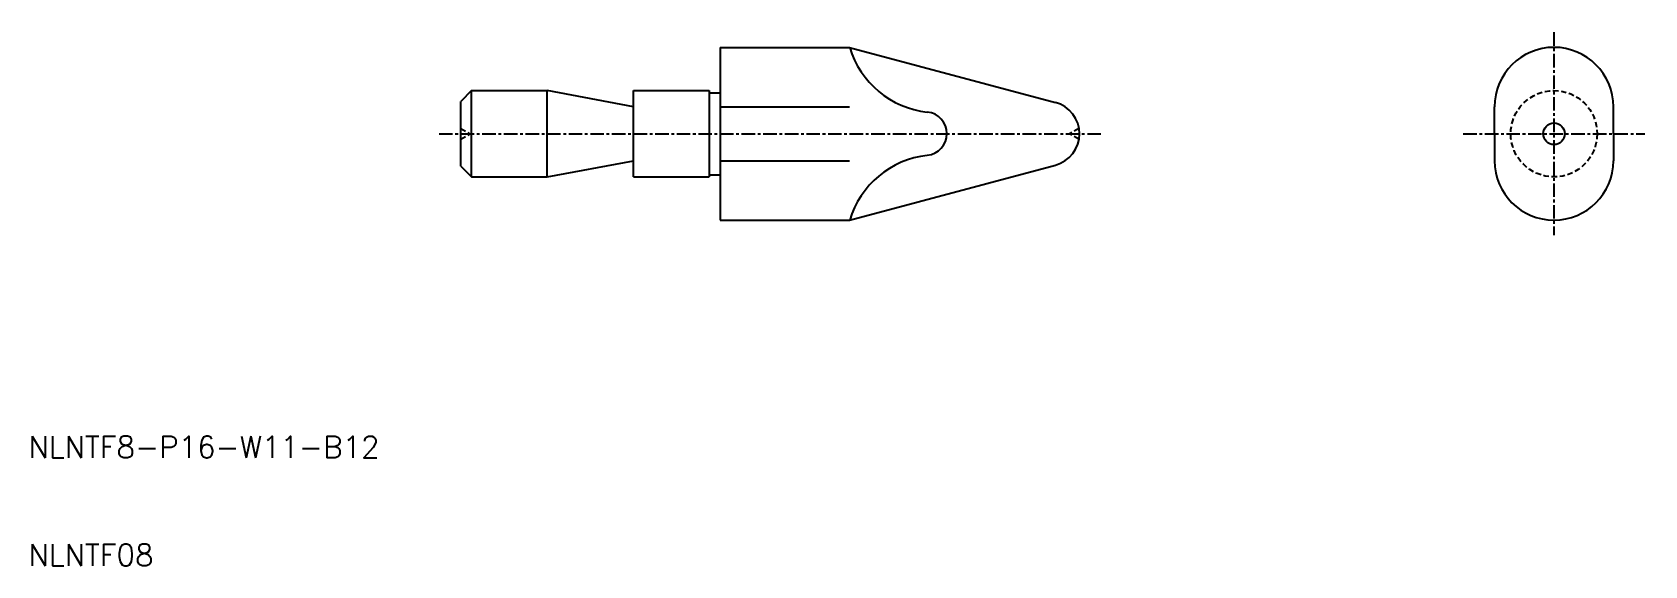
# Model space of a CAD drawing. Extents: x 10 to 160, y 10 to 59.
import ezdxf

# ---------------------------------------------------------------- set-up
doc = ezdxf.new("R2010")
doc.units = 0
doc.linetypes.add('CENTER', pattern=[2, 1.25, -0.25, 0.25, -0.25])
doc.linetypes.add('DASHED', pattern=[0.75, 0.5, -0.25])
doc.layers.get('0').update_dxf_attribs({"linetype": 'CONTINUOUS'})
doc.layers.add('CENTER', color=1, linetype='CENTER')
doc.styles.get("Standard").update_dxf_attribs({"font": 'txt.shx'})

msp = doc.modelspace()

# ---------------------------------------------------------------- linework, layer by layer
at = {"color": 7, "linetype": 'CONTINUOUS'}
for p, q in [((74, 58), (74, 42)), ((74, 58), (86, 58)), ((86, 58), (105.04, 52.9)), ((51, 54), (50, 53)), ((51, 54), (58, 54)), ((51, 46), (51, 54)), ((58, 46), (58, 54)), ((66, 52.5), (58, 54)), ((66, 46), (66, 54)), ((66, 54), (73, 54)), ((73, 54), (73, 46)), ((73, 53.8), (74, 53.8)), ((50, 47), (50, 53)), ((145.69, 50), (145.69, 52.5)), ((156.69, 50), (156.69, 52.5)), ((145.69, 50), (145.69, 47.5)), ((156.69, 50), (156.69, 47.5)), ((50, 47), (51, 46)), ((58, 46), (66, 47.5)), ((86, 42), (105.04, 47.1)), ((51, 46), (58, 46)), ((66, 46), (73, 46)), ((73, 46.2), (74, 46.2)), ((74, 42), (86, 42))]:
    msp.add_line(p, q, dxfattribs=at)
at = {"color": 3, "linetype": 'CONTINUOUS'}
for p, q in [((74, 52.5), (86, 52.5)), ((74, 47.5), (86, 47.5))]:
    msp.add_line(p, q, dxfattribs=at)
at = {"color": 3, "linetype": 'DASHED'}
for p, q in [((50, 50.5), (50.87, 50)), ((50, 49.5), (50.87, 50)), ((107.22, 50.5), (106.36, 50)), ((107.22, 49.5), (106.36, 50))]:
    msp.add_line(p, q, dxfattribs=at)
msp.add_circle((151.19, 50), 4, dxfattribs=at)
at = {"color": 7, "linetype": 'CONTINUOUS'}
msp.add_circle((151.19, 50), 1, dxfattribs=at)
at = {"color": 3, "linetype": 'CONTINUOUS'}
for centre, radius, start, end in [((94.14, 60.45), 8.5, 196.751, 263.5611), ((92.99, 50.01), 2.01, 275.683, 84.317), ((94.14, 39.55), 8.5, 96.4389, 163.249)]:
    msp.add_arc(centre, radius, start, end, dxfattribs=at)
at = {"color": 7, "linetype": 'CONTINUOUS'}
for centre, radius, start, end in [((151.19, 52.5), 5.5, 0, 180), ((104.27, 50), 3, 285, 75), ((151.19, 47.5), 5.5, 180, 0)]:
    msp.add_arc(centre, radius, start, end, dxfattribs=at)
at = {"layer": 'CENTER', "color": 1, "linetype": 'CENTER'}
for p, q in [((151.19, 59.4), (151.19, 40.6)), ((48, 50), (74, 50)), ((72, 50), (109.27, 50)), ((142.79, 50), (159.59, 50))]:
    msp.add_line(p, q, dxfattribs=at)

# ---------------------------------------------------------------- texts
at = {"color": 7, "linetype": 'CONTINUOUS'}
for s, p in [('NLNTF8-P16-W11-B12', (10, 20)), ('NLNTF08', (10, 10))]:
    msp.add_text(s, height=2, dxfattribs=at).set_placement(p)

doc.saveas('drawing.dxf')
